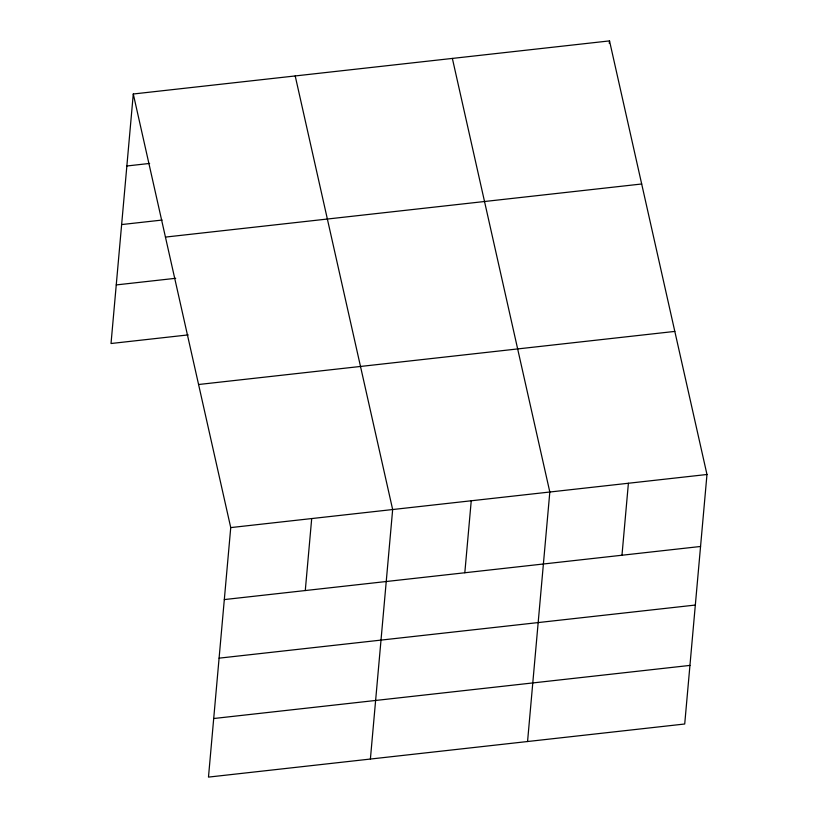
<?xml version="1.0" encoding="UTF-8"?>
<svg xmlns="http://www.w3.org/2000/svg" width="818" height="818" viewBox="0 0 818 818"><rect width="100%" height="100%" fill="white"/><g stroke="black" fill="none" stroke-linecap="round" stroke-linejoin="round"><path stroke-width="1.23" d="M133.283 93.998L230.737 527.59L208.478 777.1L684.717 724.002L706.977 474.491L609.522 40.9L133.283 93.998L111.023 343.509L188.181 334.899M305.278 590.545L311.699 518.571M370.39 759.043L392.66 509.542L295.206 75.941M464.818 572.753L471.24 500.78M527.559 741.527L549.819 492.017L452.364 58.426M609.298 43.426L609.522 40.9M621.977 555.238L628.398 483.254M126.862 165.982L149.633 163.436M121.637 224.561L162.117 220.052M165.451 237.087L641.69 183.989M116.248 284.92L175.706 278.294M198.58 384.511L674.819 331.413M230.737 527.59L706.977 474.491M224.316 599.574L700.556 546.475M219.091 658.153L695.331 605.054M213.702 718.521L689.942 665.412"/></g></svg>
